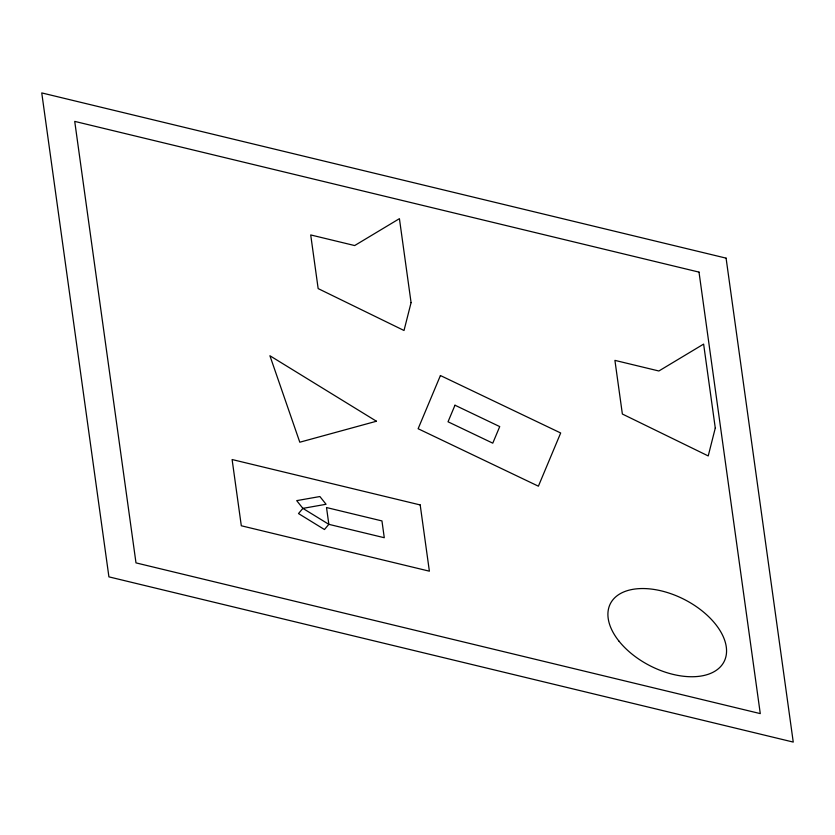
<?xml version="1.0" encoding="UTF-8"?>
<svg xmlns="http://www.w3.org/2000/svg" width="835" height="835" viewBox="0 0 835 835"><rect width="100%" height="100%" fill="white"/><g stroke="black" fill="none" stroke-linecap="round" stroke-linejoin="round"><path stroke-width="1.25" d="M411.081 302.635L404.015 330.493L318.156 288.586L310.714 234.938L354.666 245.553L399.422 218.666L411.081 302.635M715.282 428.073L708.226 455.931L622.367 414.024L614.915 360.376L658.867 370.99L703.623 344.103L715.282 428.073M440.421 375.531L418.126 428.731L538.398 486.189L560.682 432.989L440.421 375.531M454.981 405.215L448.03 421.79L492.775 443.166L499.727 426.591L454.981 405.215M302.886 508.379L298.502 513.567L324.46 529.526L328.844 524.338L326.516 507.544L381.95 520.925L384.277 537.719L328.844 524.338L302.886 508.379L296.707 500.635L319.889 496.543L326.067 504.277L302.886 508.379M376.439 421.237L299.796 442.216L269.914 355.752L376.439 421.237M726.085 258.14L41.75 92.915L108.915 576.86L793.25 742.085L726.085 258.14M699.01 272.116L74.722 121.388L135.99 562.884L760.278 713.612L699.01 272.116M420.193 504.935L232.109 459.532L241.305 525.768L429.378 571.182L420.193 504.935M618.996 641.165A63.815 37.324 27 0 0 721.263 665.86A63.815 37.324 27 0 0 661.445 590.909A63.815 37.324 27 0 0 618.996 641.165"/></g></svg>
